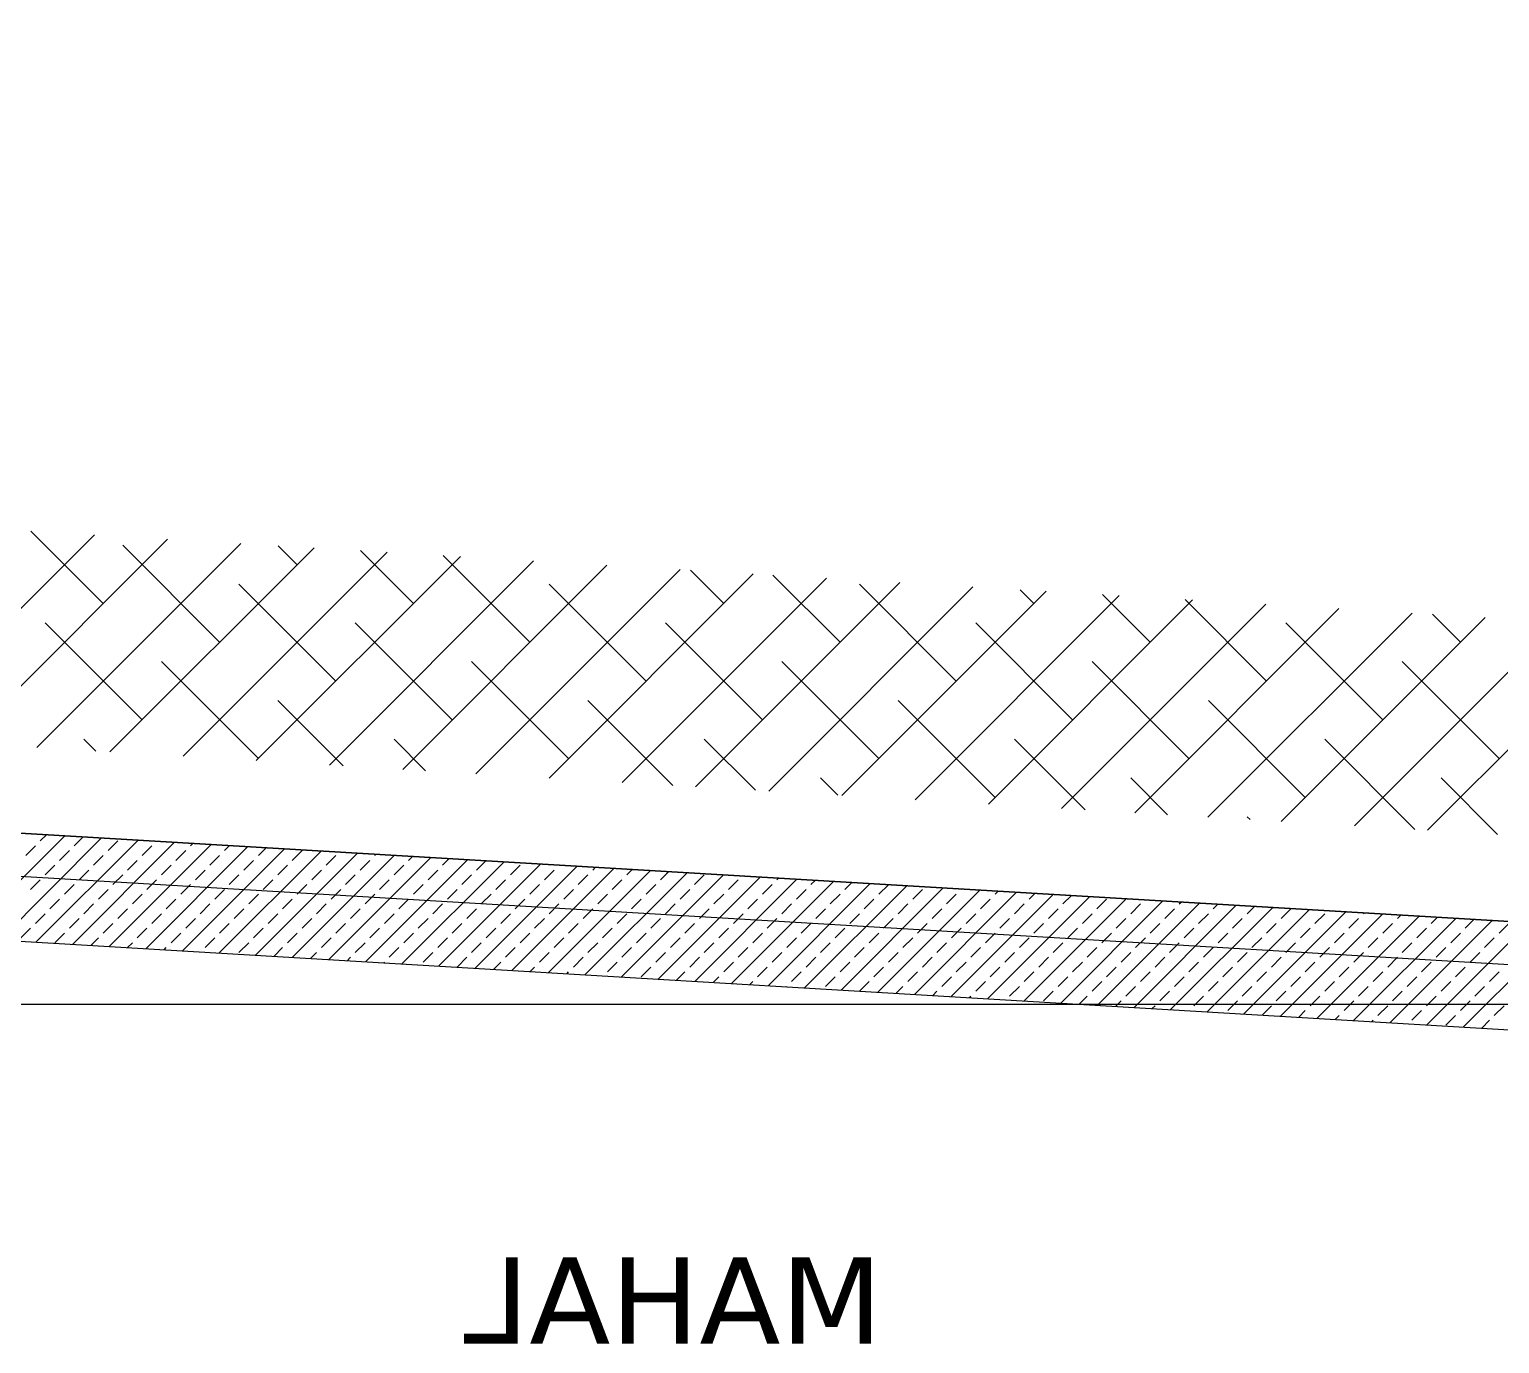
# Model space of a CAD drawing. Header units: millimetres. Extents: x 43168.9 to 43194.6, y -25545.1 to -25543.4.
# Drawn here: x 43170.9116 to 43170.9797, y -25543.8556 to -25543.7948 of the extents above; entities that cross this region are included whole.
import ezdxf
from ezdxf.enums import TextEntityAlignment as Align

# ---------------------------------------------------------------- set-up
doc = ezdxf.new("R2010")
doc.units = ezdxf.units.MM
doc.header["$LTSCALE"] = 200
doc.linetypes.add('DASHDOT', pattern=[1, 0.5, -0.25, 0, -0.25])
doc.linetypes.add('DASHDOT2', pattern=[0.5, 0.25, -0.125, 0, -0.125])
for name, color, linetype in [('aks_sgh', 5, 'DASHDOT2'), ('kolon-b.a_sgh', 6, 'Continuous'), ('tarama-betonarme_sgh', 223, 'Continuous'), ('tarama-zemin_sgh', 197, 'Continuous'), ('yapi-yaklasma_sgh', 41, 'DASHDOT')]:
    doc.layers.add(name, color=color, linetype=linetype)
doc.styles.add('text1', font='VERDANA.TTF')

msp = doc.modelspace()

# ---------------------------------------------------------------- linework, layer by layer
at = {"layer": 'aks_sgh'}
for p, q in [((43171.163879, -25543.848995), (43170.820761, -25543.828626)), ((43171.17088, -25543.839919), (43170.194878, -25543.839919))]:
    msp.add_line(p, q, dxfattribs=at)
at = {"layer": 'kolon-b.a_sgh'}
for p, q in [((43171.108003, -25543.843674), (43170.820879, -25543.82663)), ((43170.825879, -25543.831935), (43170.993879, -25543.841908))]:
    msp.add_line(p, q, dxfattribs=at)
at = {"layer": 'tarama-betonarme_sgh'}
for p, q in [((43170.908484, -25543.836839), (43170.913212, -25543.832111)), ((43170.910179, -25543.83694), (43170.914907, -25543.832211)), ((43170.911401, -25543.833024), (43170.91185, -25543.832575)), ((43170.911875, -25543.83704), (43170.916603, -25543.832312)), ((43170.912074, -25543.83235), (43170.912364, -25543.83206)), ((43170.91357, -25543.837141), (43170.918298, -25543.832413)), ((43170.913646, -25543.832575), (43170.91406, -25543.832161)), ((43170.915217, -25543.832799), (43170.915666, -25543.83235)), ((43170.915265, -25543.837241), (43170.919993, -25543.832513)), ((43170.916789, -25543.833024), (43170.917238, -25543.832575)), ((43170.919034, -25543.832575), (43170.919146, -25543.832463)), ((43170.920606, -25543.832799), (43170.920841, -25543.832564)), ((43170.912972, -25543.833248), (43170.913421, -25543.832799)), ((43170.914544, -25543.833473), (43170.914993, -25543.833024)), ((43170.916115, -25543.833697), (43170.916564, -25543.833248)), ((43170.916961, -25543.837342), (43170.921689, -25543.832614)), ((43170.91836, -25543.833248), (43170.918809, -25543.832799)), ((43170.918656, -25543.837443), (43170.923384, -25543.832715)), ((43170.919932, -25543.833473), (43170.920381, -25543.833024)), ((43170.920352, -25543.837543), (43170.92508, -25543.832815)), ((43170.921504, -25543.833697), (43170.921953, -25543.833248)), ((43170.922047, -25543.837644), (43170.926775, -25543.832916)), ((43170.922177, -25543.833024), (43170.922537, -25543.832664)), ((43170.923742, -25543.837745), (43170.92847, -25543.833017)), ((43170.923749, -25543.833248), (43170.924198, -25543.832799)), ((43170.92532, -25543.833473), (43170.925769, -25543.833024)), ((43170.925438, -25543.837845), (43170.930166, -25543.833117)), ((43170.926892, -25543.833697), (43170.927341, -25543.833248)), ((43170.927133, -25543.837946), (43170.931861, -25543.833218)), ((43170.927565, -25543.833024), (43170.927623, -25543.832966)), ((43170.929137, -25543.833248), (43170.929318, -25543.833067)), ((43170.930708, -25543.833473), (43170.931014, -25543.833168)), ((43170.93228, -25543.833697), (43170.932709, -25543.833268)), ((43170.912299, -25543.833922), (43170.912748, -25543.833473)), ((43170.91387, -25543.834146), (43170.914319, -25543.833697)), ((43170.915442, -25543.834371), (43170.915891, -25543.833922)), ((43170.917687, -25543.833922), (43170.918136, -25543.833473)), ((43170.919258, -25543.834146), (43170.919707, -25543.833697)), ((43170.92083, -25543.834371), (43170.921279, -25543.833922)), ((43170.923075, -25543.833922), (43170.923524, -25543.833473)), ((43170.924647, -25543.834146), (43170.925096, -25543.833697)), ((43170.926218, -25543.834371), (43170.926667, -25543.833922)), ((43170.928463, -25543.833922), (43170.928912, -25543.833473)), ((43170.928829, -25543.838047), (43170.933557, -25543.833319)), ((43170.930035, -25543.834146), (43170.930484, -25543.833697)), ((43170.930524, -25543.838147), (43170.935252, -25543.833419)), ((43170.931606, -25543.834371), (43170.932055, -25543.833922)), ((43170.932219, -25543.838248), (43170.936948, -25543.83352)), ((43170.933851, -25543.833922), (43170.9343, -25543.833473)), ((43170.933915, -25543.838349), (43170.938643, -25543.83362)), ((43170.935423, -25543.834146), (43170.935872, -25543.833697)), ((43170.93561, -25543.838449), (43170.940338, -25543.833721)), ((43170.936096, -25543.833473), (43170.9361, -25543.833469)), ((43170.936994, -25543.834371), (43170.937443, -25543.833922)), ((43170.937306, -25543.83855), (43170.942034, -25543.833822)), ((43170.937668, -25543.833697), (43170.937795, -25543.83357)), ((43170.939001, -25543.838651), (43170.943729, -25543.833922)), ((43170.93924, -25543.833922), (43170.939491, -25543.833671)), ((43170.940811, -25543.834146), (43170.941186, -25543.833771)), ((43170.942383, -25543.834371), (43170.942832, -25543.833922)), ((43170.911625, -25543.834595), (43170.912074, -25543.834146)), ((43170.913197, -25543.83482), (43170.913646, -25543.834371)), ((43170.914768, -25543.835044), (43170.915217, -25543.834595)), ((43170.917013, -25543.834595), (43170.917462, -25543.834146)), ((43170.918585, -25543.83482), (43170.919034, -25543.834371)), ((43170.920156, -25543.835044), (43170.920606, -25543.834595)), ((43170.922402, -25543.834595), (43170.922851, -25543.834146)), ((43170.923973, -25543.83482), (43170.924422, -25543.834371)), ((43170.925545, -25543.835044), (43170.925994, -25543.834595)), ((43170.92779, -25543.834595), (43170.928239, -25543.834146)), ((43170.929361, -25543.83482), (43170.92981, -25543.834371)), ((43170.930933, -25543.835044), (43170.931382, -25543.834595)), ((43170.933178, -25543.834595), (43170.933627, -25543.834146)), ((43170.934749, -25543.83482), (43170.935198, -25543.834371)), ((43170.936321, -25543.835044), (43170.93677, -25543.834595)), ((43170.938566, -25543.834595), (43170.939015, -25543.834146)), ((43170.940138, -25543.83482), (43170.940587, -25543.834371)), ((43170.940696, -25543.838751), (43170.945425, -25543.834023)), ((43170.941709, -25543.835044), (43170.942158, -25543.834595)), ((43170.942392, -25543.838852), (43170.94712, -25543.834124)), ((43170.943954, -25543.834595), (43170.944403, -25543.834146)), ((43170.944087, -25543.838952), (43170.948815, -25543.834224)), ((43170.945526, -25543.83482), (43170.945975, -25543.834371)), ((43170.945783, -25543.839053), (43170.950511, -25543.834325)), ((43170.946199, -25543.834146), (43170.946272, -25543.834073)), ((43170.947097, -25543.835044), (43170.947546, -25543.834595)), ((43170.947478, -25543.839154), (43170.952206, -25543.834426)), ((43170.947771, -25543.834371), (43170.947968, -25543.834174)), ((43170.949173, -25543.839254), (43170.953902, -25543.834526)), ((43170.949342, -25543.834595), (43170.949663, -25543.834275)), ((43170.950869, -25543.839355), (43170.955597, -25543.834627)), ((43170.950914, -25543.83482), (43170.951358, -25543.834375)), ((43170.952485, -25543.835044), (43170.952934, -25543.834595)), ((43170.95473, -25543.834595), (43170.954749, -25543.834577)), ((43170.912523, -25543.835493), (43170.912972, -25543.835044)), ((43170.914095, -25543.835718), (43170.914544, -25543.835269)), ((43170.91634, -25543.835269), (43170.916789, -25543.83482)), ((43170.917911, -25543.835493), (43170.91836, -25543.835044)), ((43170.919483, -25543.835718), (43170.919932, -25543.835269)), ((43170.921728, -25543.835269), (43170.922177, -25543.83482)), ((43170.9233, -25543.835493), (43170.923749, -25543.835044)), ((43170.924871, -25543.835718), (43170.92532, -25543.835269)), ((43170.927116, -25543.835269), (43170.927565, -25543.83482)), ((43170.928688, -25543.835493), (43170.929137, -25543.835044)), ((43170.930259, -25543.835718), (43170.930708, -25543.835269)), ((43170.932504, -25543.835269), (43170.932953, -25543.83482)), ((43170.934076, -25543.835493), (43170.934525, -25543.835044)), ((43170.935647, -25543.835718), (43170.936096, -25543.835269)), ((43170.937893, -25543.835269), (43170.938342, -25543.83482)), ((43170.939464, -25543.835493), (43170.939913, -25543.835044)), ((43170.941036, -25543.835718), (43170.941485, -25543.835269)), ((43170.943281, -25543.835269), (43170.94373, -25543.83482)), ((43170.944852, -25543.835493), (43170.945301, -25543.835044)), ((43170.946424, -25543.835718), (43170.946873, -25543.835269)), ((43170.948669, -25543.835269), (43170.949118, -25543.83482)), ((43170.95024, -25543.835493), (43170.950689, -25543.835044)), ((43170.951812, -25543.835718), (43170.952261, -25543.835269)), ((43170.952564, -25543.839456), (43170.957292, -25543.834728)), ((43170.954057, -25543.835269), (43170.954506, -25543.83482)), ((43170.95426, -25543.839556), (43170.958988, -25543.834828)), ((43170.955629, -25543.835493), (43170.956078, -25543.835044)), ((43170.955955, -25543.839657), (43170.960683, -25543.834929)), ((43170.956302, -25543.83482), (43170.956445, -25543.834677)), ((43170.9572, -25543.835718), (43170.957649, -25543.835269)), ((43170.95765, -25543.839758), (43170.962379, -25543.83503)), ((43170.957874, -25543.835044), (43170.95814, -25543.834778)), ((43170.959346, -25543.839858), (43170.964074, -25543.83513)), ((43170.959445, -25543.835269), (43170.959835, -25543.834879)), ((43170.961017, -25543.835493), (43170.961466, -25543.835044)), ((43170.961041, -25543.839959), (43170.965769, -25543.835231)), ((43170.962588, -25543.835718), (43170.963037, -25543.835269)), ((43170.962737, -25543.84006), (43170.967465, -25543.835331)), ((43170.964833, -25543.835269), (43170.964922, -25543.83518)), ((43170.966405, -25543.835493), (43170.966617, -25543.835281)), ((43170.91185, -25543.836167), (43170.912299, -25543.835718)), ((43170.913421, -25543.836391), (43170.91387, -25543.835942)), ((43170.915666, -25543.835942), (43170.916115, -25543.835493)), ((43170.917238, -25543.836167), (43170.917687, -25543.835718)), ((43170.918809, -25543.836391), (43170.919258, -25543.835942)), ((43170.921055, -25543.835942), (43170.921504, -25543.835493)), ((43170.922626, -25543.836167), (43170.923075, -25543.835718)), ((43170.924198, -25543.836391), (43170.924647, -25543.835942)), ((43170.926443, -25543.835942), (43170.926892, -25543.835493)), ((43170.928014, -25543.836167), (43170.928463, -25543.835718)), ((43170.929586, -25543.836391), (43170.930035, -25543.835942)), ((43170.931831, -25543.835942), (43170.93228, -25543.835493)), ((43170.933402, -25543.836167), (43170.933851, -25543.835718)), ((43170.934974, -25543.836391), (43170.935423, -25543.835942)), ((43170.937219, -25543.835942), (43170.937668, -25543.835493)), ((43170.938791, -25543.836167), (43170.93924, -25543.835718)), ((43170.940362, -25543.836391), (43170.940811, -25543.835942)), ((43170.942607, -25543.835942), (43170.943056, -25543.835493)), ((43170.944179, -25543.836167), (43170.944628, -25543.835718)), ((43170.94575, -25543.836391), (43170.946199, -25543.835942)), ((43170.947995, -25543.835942), (43170.948444, -25543.835493)), ((43170.949567, -25543.836167), (43170.950016, -25543.835718)), ((43170.951138, -25543.836391), (43170.951587, -25543.835942)), ((43170.953383, -25543.835942), (43170.953832, -25543.835493)), ((43170.954955, -25543.836167), (43170.955404, -25543.835718)), ((43170.956527, -25543.836391), (43170.956976, -25543.835942)), ((43170.958772, -25543.835942), (43170.959221, -25543.835493)), ((43170.960343, -25543.836167), (43170.960792, -25543.835718)), ((43170.961915, -25543.836391), (43170.962364, -25543.835942)), ((43170.96416, -25543.835942), (43170.964609, -25543.835493)), ((43170.964432, -25543.84016), (43170.96916, -25543.835432)), ((43170.965731, -25543.836167), (43170.96618, -25543.835718)), ((43170.966128, -25543.840261), (43170.970856, -25543.835533)), ((43170.967303, -25543.836391), (43170.967752, -25543.835942)), ((43170.967823, -25543.840362), (43170.972551, -25543.835633)), ((43170.967976, -25543.835718), (43170.968313, -25543.835382)), ((43170.969518, -25543.840462), (43170.974246, -25543.835734)), ((43170.969548, -25543.835942), (43170.969997, -25543.835493)), ((43170.971119, -25543.836167), (43170.971568, -25543.835718)), ((43170.971214, -25543.840563), (43170.975942, -25543.835835)), ((43170.972691, -25543.836391), (43170.97314, -25543.835942)), ((43170.972909, -25543.840663), (43170.977637, -25543.835935)), ((43170.973365, -25543.835718), (43170.973399, -25543.835684)), ((43170.974936, -25543.835942), (43170.975094, -25543.835784)), ((43170.976508, -25543.836167), (43170.97679, -25543.835885)), ((43170.978079, -25543.836391), (43170.978485, -25543.835986)), ((43170.911176, -25543.83684), (43170.911625, -25543.836391)), ((43170.912748, -25543.837065), (43170.913197, -25543.836616)), ((43170.914993, -25543.836616), (43170.915442, -25543.836167)), ((43170.916564, -25543.83684), (43170.917013, -25543.836391)), ((43170.918136, -25543.837065), (43170.918585, -25543.836616)), ((43170.920381, -25543.836616), (43170.92083, -25543.836167)), ((43170.921953, -25543.83684), (43170.922402, -25543.836391)), ((43170.923524, -25543.837065), (43170.923973, -25543.836616)), ((43170.925769, -25543.836616), (43170.926218, -25543.836167)), ((43170.927341, -25543.83684), (43170.92779, -25543.836391)), ((43170.928912, -25543.837065), (43170.929361, -25543.836616)), ((43170.931157, -25543.836616), (43170.931606, -25543.836167)), ((43170.932729, -25543.83684), (43170.933178, -25543.836391)), ((43170.9343, -25543.837065), (43170.934749, -25543.836616)), ((43170.936545, -25543.836616), (43170.936994, -25543.836167)), ((43170.938117, -25543.83684), (43170.938566, -25543.836391)), ((43170.939689, -25543.837065), (43170.940138, -25543.836616)), ((43170.941934, -25543.836616), (43170.942383, -25543.836167)), ((43170.943505, -25543.83684), (43170.943954, -25543.836391)), ((43170.945077, -25543.837065), (43170.945526, -25543.836616)), ((43170.947322, -25543.836616), (43170.947771, -25543.836167)), ((43170.948893, -25543.83684), (43170.949342, -25543.836391)), ((43170.950465, -25543.837065), (43170.950914, -25543.836616)), ((43170.95271, -25543.836616), (43170.953159, -25543.836167)), ((43170.954281, -25543.83684), (43170.95473, -25543.836391)), ((43170.955853, -25543.837065), (43170.956302, -25543.836616)), ((43170.958098, -25543.836616), (43170.958547, -25543.836167)), ((43170.95967, -25543.83684), (43170.960119, -25543.836391)), ((43170.961241, -25543.837065), (43170.96169, -25543.836616)), ((43170.963486, -25543.836616), (43170.963935, -25543.836167)), ((43170.965058, -25543.83684), (43170.965507, -25543.836391)), ((43170.966629, -25543.837065), (43170.967078, -25543.836616)), ((43170.968874, -25543.836616), (43170.969323, -25543.836167)), ((43170.970446, -25543.83684), (43170.970895, -25543.836391)), ((43170.972017, -25543.837065), (43170.972466, -25543.836616)), ((43170.974263, -25543.836616), (43170.974712, -25543.836167)), ((43170.974605, -25543.840764), (43170.979333, -25543.836036)), ((43170.975834, -25543.83684), (43170.976283, -25543.836391)), ((43170.9763, -25543.840865), (43170.981028, -25543.836137)), ((43170.977406, -25543.837065), (43170.977855, -25543.836616)), ((43170.977995, -25543.840965), (43170.982723, -25543.836237)), ((43170.979651, -25543.836616), (43170.9801, -25543.836167)), ((43170.914418, -25543.837191), (43170.914768, -25543.83684)), ((43170.916113, -25543.837292), (43170.91634, -25543.837065)), ((43170.917808, -25543.837392), (43170.917911, -25543.837289)), ((43170.919707, -25543.837289), (43170.920156, -25543.83684)), ((43170.921279, -25543.837514), (43170.921728, -25543.837065)), ((43170.922895, -25543.837694), (43170.9233, -25543.837289)), ((43170.925096, -25543.837289), (43170.925545, -25543.83684)), ((43170.926667, -25543.837514), (43170.927116, -25543.837065)), ((43170.928239, -25543.837738), (43170.928688, -25543.837289)), ((43170.930484, -25543.837289), (43170.930933, -25543.83684)), ((43170.932055, -25543.837514), (43170.932504, -25543.837065)), ((43170.933627, -25543.837738), (43170.934076, -25543.837289)), ((43170.935872, -25543.837289), (43170.936321, -25543.83684)), ((43170.937443, -25543.837514), (43170.937893, -25543.837065)), ((43170.939015, -25543.837738), (43170.939464, -25543.837289)), ((43170.94126, -25543.837289), (43170.941709, -25543.83684)), ((43170.942832, -25543.837514), (43170.943281, -25543.837065)), ((43170.944403, -25543.837738), (43170.944852, -25543.837289)), ((43170.946648, -25543.837289), (43170.947097, -25543.83684)), ((43170.94822, -25543.837514), (43170.948669, -25543.837065)), ((43170.949791, -25543.837738), (43170.95024, -25543.837289)), ((43170.952036, -25543.837289), (43170.952485, -25543.83684)), ((43170.953608, -25543.837514), (43170.954057, -25543.837065)), ((43170.955179, -25543.837738), (43170.955629, -25543.837289)), ((43170.957425, -25543.837289), (43170.957874, -25543.83684)), ((43170.958996, -25543.837514), (43170.959445, -25543.837065)), ((43170.960568, -25543.837738), (43170.961017, -25543.837289)), ((43170.962813, -25543.837289), (43170.963262, -25543.83684)), ((43170.964384, -25543.837514), (43170.964833, -25543.837065)), ((43170.965956, -25543.837738), (43170.966405, -25543.837289)), ((43170.968201, -25543.837289), (43170.96865, -25543.83684)), ((43170.969772, -25543.837514), (43170.970221, -25543.837065)), ((43170.971344, -25543.837738), (43170.971793, -25543.837289)), ((43170.973589, -25543.837289), (43170.974038, -25543.83684)), ((43170.975161, -25543.837514), (43170.97561, -25543.837065)), ((43170.976732, -25543.837738), (43170.977181, -25543.837289)), ((43170.978977, -25543.837289), (43170.979426, -25543.83684)), ((43170.92459, -25543.837795), (43170.924871, -25543.837514)), ((43170.926285, -25543.837896), (43170.926443, -25543.837738)), ((43170.927981, -25543.837996), (43170.928014, -25543.837963)), ((43170.92981, -25543.837963), (43170.930259, -25543.837514)), ((43170.931382, -25543.838188), (43170.931831, -25543.837738)), ((43170.933067, -25543.838298), (43170.933402, -25543.837963)), ((43170.935198, -25543.837963), (43170.935647, -25543.837514)), ((43170.93677, -25543.838188), (43170.937219, -25543.837738)), ((43170.938342, -25543.838412), (43170.938791, -25543.837963)), ((43170.940587, -25543.837963), (43170.941036, -25543.837514)), ((43170.942158, -25543.838188), (43170.942607, -25543.837738)), ((43170.94373, -25543.838412), (43170.944179, -25543.837963)), ((43170.945975, -25543.837963), (43170.946424, -25543.837514)), ((43170.947546, -25543.838188), (43170.947995, -25543.837738)), ((43170.949118, -25543.838412), (43170.949567, -25543.837963)), ((43170.951363, -25543.837963), (43170.951812, -25543.837514)), ((43170.952934, -25543.838188), (43170.953383, -25543.837738)), ((43170.954506, -25543.838412), (43170.954955, -25543.837963)), ((43170.956751, -25543.837963), (43170.9572, -25543.837514)), ((43170.958323, -25543.838188), (43170.958772, -25543.837738)), ((43170.959894, -25543.838412), (43170.960343, -25543.837963)), ((43170.962139, -25543.837963), (43170.962588, -25543.837514)), ((43170.963711, -25543.838188), (43170.96416, -25543.837738)), ((43170.965282, -25543.838412), (43170.965731, -25543.837963)), ((43170.967527, -25543.837963), (43170.967976, -25543.837514)), ((43170.969099, -25543.838188), (43170.969548, -25543.837738)), ((43170.97067, -25543.838412), (43170.971119, -25543.837963)), ((43170.972915, -25543.837963), (43170.973365, -25543.837514)), ((43170.974487, -25543.838188), (43170.974936, -25543.837738)), ((43170.976059, -25543.838412), (43170.976508, -25543.837963)), ((43170.978304, -25543.837963), (43170.978753, -25543.837514)), ((43170.934763, -25543.838399), (43170.934974, -25543.838188)), ((43170.936458, -25543.8385), (43170.936545, -25543.838412)), ((43170.939913, -25543.838637), (43170.940362, -25543.838188)), ((43170.941544, -25543.838801), (43170.941934, -25543.838412)), ((43170.94324, -25543.838902), (43170.943505, -25543.838637)), ((43170.945301, -25543.838637), (43170.94575, -25543.838188)), ((43170.946873, -25543.838861), (43170.947322, -25543.838412)), ((43170.948444, -25543.839086), (43170.948893, -25543.838637)), ((43170.950689, -25543.838637), (43170.951138, -25543.838188)), ((43170.952261, -25543.838861), (43170.95271, -25543.838412)), ((43170.953832, -25543.839086), (43170.954281, -25543.838637)), ((43170.956078, -25543.838637), (43170.956527, -25543.838188)), ((43170.957649, -25543.838861), (43170.958098, -25543.838412)), ((43170.959221, -25543.839086), (43170.95967, -25543.838637)), ((43170.961466, -25543.838637), (43170.961915, -25543.838188)), ((43170.963037, -25543.838861), (43170.963486, -25543.838412)), ((43170.964609, -25543.839086), (43170.965058, -25543.838637)), ((43170.966854, -25543.838637), (43170.967303, -25543.838188)), ((43170.968425, -25543.838861), (43170.968874, -25543.838412)), ((43170.969997, -25543.839086), (43170.970446, -25543.838637)), ((43170.972242, -25543.838637), (43170.972691, -25543.838188)), ((43170.973814, -25543.838861), (43170.974263, -25543.838412)), ((43170.975385, -25543.839086), (43170.975834, -25543.838637)), ((43170.97763, -25543.838637), (43170.978079, -25543.838188)), ((43170.979202, -25543.838861), (43170.979651, -25543.838412)), ((43170.944935, -25543.839003), (43170.945077, -25543.838861)), ((43170.94663, -25543.839103), (43170.946648, -25543.839086)), ((43170.950021, -25543.839305), (43170.950465, -25543.838861)), ((43170.951717, -25543.839405), (43170.952036, -25543.839086)), ((43170.953412, -25543.839506), (43170.953608, -25543.83931)), ((43170.955404, -25543.83931), (43170.955853, -25543.838861)), ((43170.956976, -25543.839535), (43170.957425, -25543.839086)), ((43170.958547, -25543.839759), (43170.958996, -25543.83931)), ((43170.960792, -25543.83931), (43170.961241, -25543.838861)), ((43170.962364, -25543.839535), (43170.962813, -25543.839086)), ((43170.963935, -25543.839759), (43170.964384, -25543.83931)), ((43170.96618, -25543.83931), (43170.966629, -25543.838861)), ((43170.967752, -25543.839535), (43170.968201, -25543.839086)), ((43170.969323, -25543.839759), (43170.969772, -25543.83931)), ((43170.971568, -25543.83931), (43170.972017, -25543.838861)), ((43170.97314, -25543.839535), (43170.973589, -25543.839086)), ((43170.974712, -25543.839759), (43170.975161, -25543.83931)), ((43170.976957, -25543.83931), (43170.977406, -25543.838861)), ((43170.978528, -25543.839535), (43170.978977, -25543.839086)), ((43170.955107, -25543.839607), (43170.955179, -25543.839535)), ((43170.960194, -25543.839909), (43170.960568, -25543.839535)), ((43170.961889, -25543.840009), (43170.962139, -25543.839759)), ((43170.963584, -25543.84011), (43170.963711, -25543.839984)), ((43170.965507, -25543.839984), (43170.965956, -25543.839535)), ((43170.967078, -25543.840208), (43170.967527, -25543.839759)), ((43170.968671, -25543.840412), (43170.969099, -25543.839984)), ((43170.970895, -25543.839984), (43170.971344, -25543.839535)), ((43170.972466, -25543.840208), (43170.972915, -25543.839759)), ((43170.974038, -25543.840433), (43170.974487, -25543.839984)), ((43170.976283, -25543.839984), (43170.976732, -25543.839535)), ((43170.977855, -25543.840208), (43170.978304, -25543.839759)), ((43170.979426, -25543.840433), (43170.979875, -25543.839984)), ((43170.96528, -25543.840211), (43170.965282, -25543.840208)), ((43170.970366, -25543.840512), (43170.97067, -25543.840208)), ((43170.972061, -25543.840613), (43170.972242, -25543.840433)), ((43170.973757, -25543.840714), (43170.973814, -25543.840657)), ((43170.97561, -25543.840657), (43170.976059, -25543.840208)), ((43170.977181, -25543.840882), (43170.97763, -25543.840433)), ((43170.978843, -25543.841016), (43170.979202, -25543.840657))]:
    msp.add_line(p, q, dxfattribs=at)
at = {"layer": 'tarama-zemin_sgh'}
for p, q in [((43170.905127, -25543.827624), (43170.914583, -25543.818168)), ((43170.914993, -25543.82135), (43170.911636, -25543.817993)), ((43170.908517, -25543.827825), (43170.917974, -25543.818369)), ((43170.911908, -25543.828026), (43170.921364, -25543.81857)), ((43170.915299, -25543.828228), (43170.924755, -25543.818771)), ((43170.920381, -25543.823146), (43170.915891, -25543.818655)), ((43170.91869, -25543.828429), (43170.928146, -25543.818973)), ((43170.923973, -25543.819553), (43170.923092, -25543.818673)), ((43170.929361, -25543.82135), (43170.926911, -25543.818899)), ((43170.922081, -25543.82863), (43170.931537, -25543.819174)), ((43170.925471, -25543.828832), (43170.934928, -25543.819375)), ((43170.928862, -25543.829033), (43170.938318, -25543.819577)), ((43170.934749, -25543.823146), (43170.93073, -25543.819126)), ((43170.932253, -25543.829234), (43170.941709, -25543.819778)), ((43170.935644, -25543.829435), (43170.9451, -25543.819979)), ((43170.939035, -25543.829637), (43170.948491, -25543.82018)), ((43170.94373, -25543.82135), (43170.942186, -25543.819806)), ((43170.949118, -25543.823146), (43170.946005, -25543.820033)), ((43170.925769, -25543.824942), (43170.921279, -25543.820451)), ((43170.940138, -25543.824942), (43170.935647, -25543.820451)), ((43170.942425, -25543.829838), (43170.951882, -25543.820382)), ((43170.945816, -25543.830039), (43170.955272, -25543.820583)), ((43170.949207, -25543.830241), (43170.958663, -25543.820784)), ((43170.954506, -25543.824942), (43170.950016, -25543.820451)), ((43170.952598, -25543.830442), (43170.962054, -25543.820986)), ((43170.958098, -25543.82135), (43170.957462, -25543.820713)), ((43170.963486, -25543.823146), (43170.96128, -25543.82094)), ((43170.955989, -25543.830643), (43170.965445, -25543.821187)), ((43170.959379, -25543.830844), (43170.968836, -25543.821388)), ((43170.96277, -25543.831046), (43170.972227, -25543.821589)), ((43170.968874, -25543.824942), (43170.965099, -25543.821166)), ((43170.916789, -25543.826738), (43170.912299, -25543.822248)), ((43170.931157, -25543.826738), (43170.926667, -25543.822248)), ((43170.945526, -25543.826738), (43170.941036, -25543.822248)), ((43170.959894, -25543.826738), (43170.955404, -25543.822248)), ((43170.966161, -25543.831247), (43170.975617, -25543.821791)), ((43170.969552, -25543.831448), (43170.979008, -25543.821992)), ((43170.974263, -25543.826738), (43170.969772, -25543.822248)), ((43170.972943, -25543.83165), (43170.982399, -25543.822193)), ((43170.976334, -25543.831851), (43170.98579, -25543.822395)), ((43170.977855, -25543.823146), (43170.976556, -25543.821846)), ((43170.922177, -25543.828534), (43170.917687, -25543.824044)), ((43170.936545, -25543.828534), (43170.932055, -25543.824044)), ((43170.950914, -25543.828534), (43170.946424, -25543.824044)), ((43170.965282, -25543.828534), (43170.960792, -25543.824044)), ((43170.979651, -25543.828534), (43170.975161, -25543.824044)), ((43170.926105, -25543.828869), (43170.923075, -25543.82584)), ((43170.94138, -25543.829776), (43170.937443, -25543.82584)), ((43170.956302, -25543.83033), (43170.951812, -25543.82584)), ((43170.97067, -25543.83033), (43170.96618, -25543.82584)), ((43170.914648, -25543.828189), (43170.914095, -25543.827636)), ((43170.929923, -25543.829096), (43170.928463, -25543.827636)), ((43170.945199, -25543.830003), (43170.942832, -25543.827636)), ((43170.960474, -25543.830909), (43170.9572, -25543.827636)), ((43170.975749, -25543.831816), (43170.971568, -25543.827636)), ((43170.949017, -25543.830229), (43170.94822, -25543.829432)), ((43170.964293, -25543.831136), (43170.962588, -25543.829432)), ((43170.979568, -25543.832043), (43170.976957, -25543.829432)), ((43170.968111, -25543.831363), (43170.967976, -25543.831228))]:
    msp.add_line(p, q, dxfattribs=at)
at = {"layer": 'yapi-yaklasma_sgh'}
msp.add_line((43170.284, -25543.794758), (43171.097772, -25543.843067), dxfattribs=at)

# ---------------------------------------------------------------- texts
at = {"color": 7, "style": 'text1', "text_generation_flag": 4}
msp.add_attdef('MAHAL', text='', height=0.004, rotation=180, dxfattribs=at).set_placement((43170.94138, -25543.853632), align=Align.MIDDLE)

doc.saveas('drawing.dxf')
